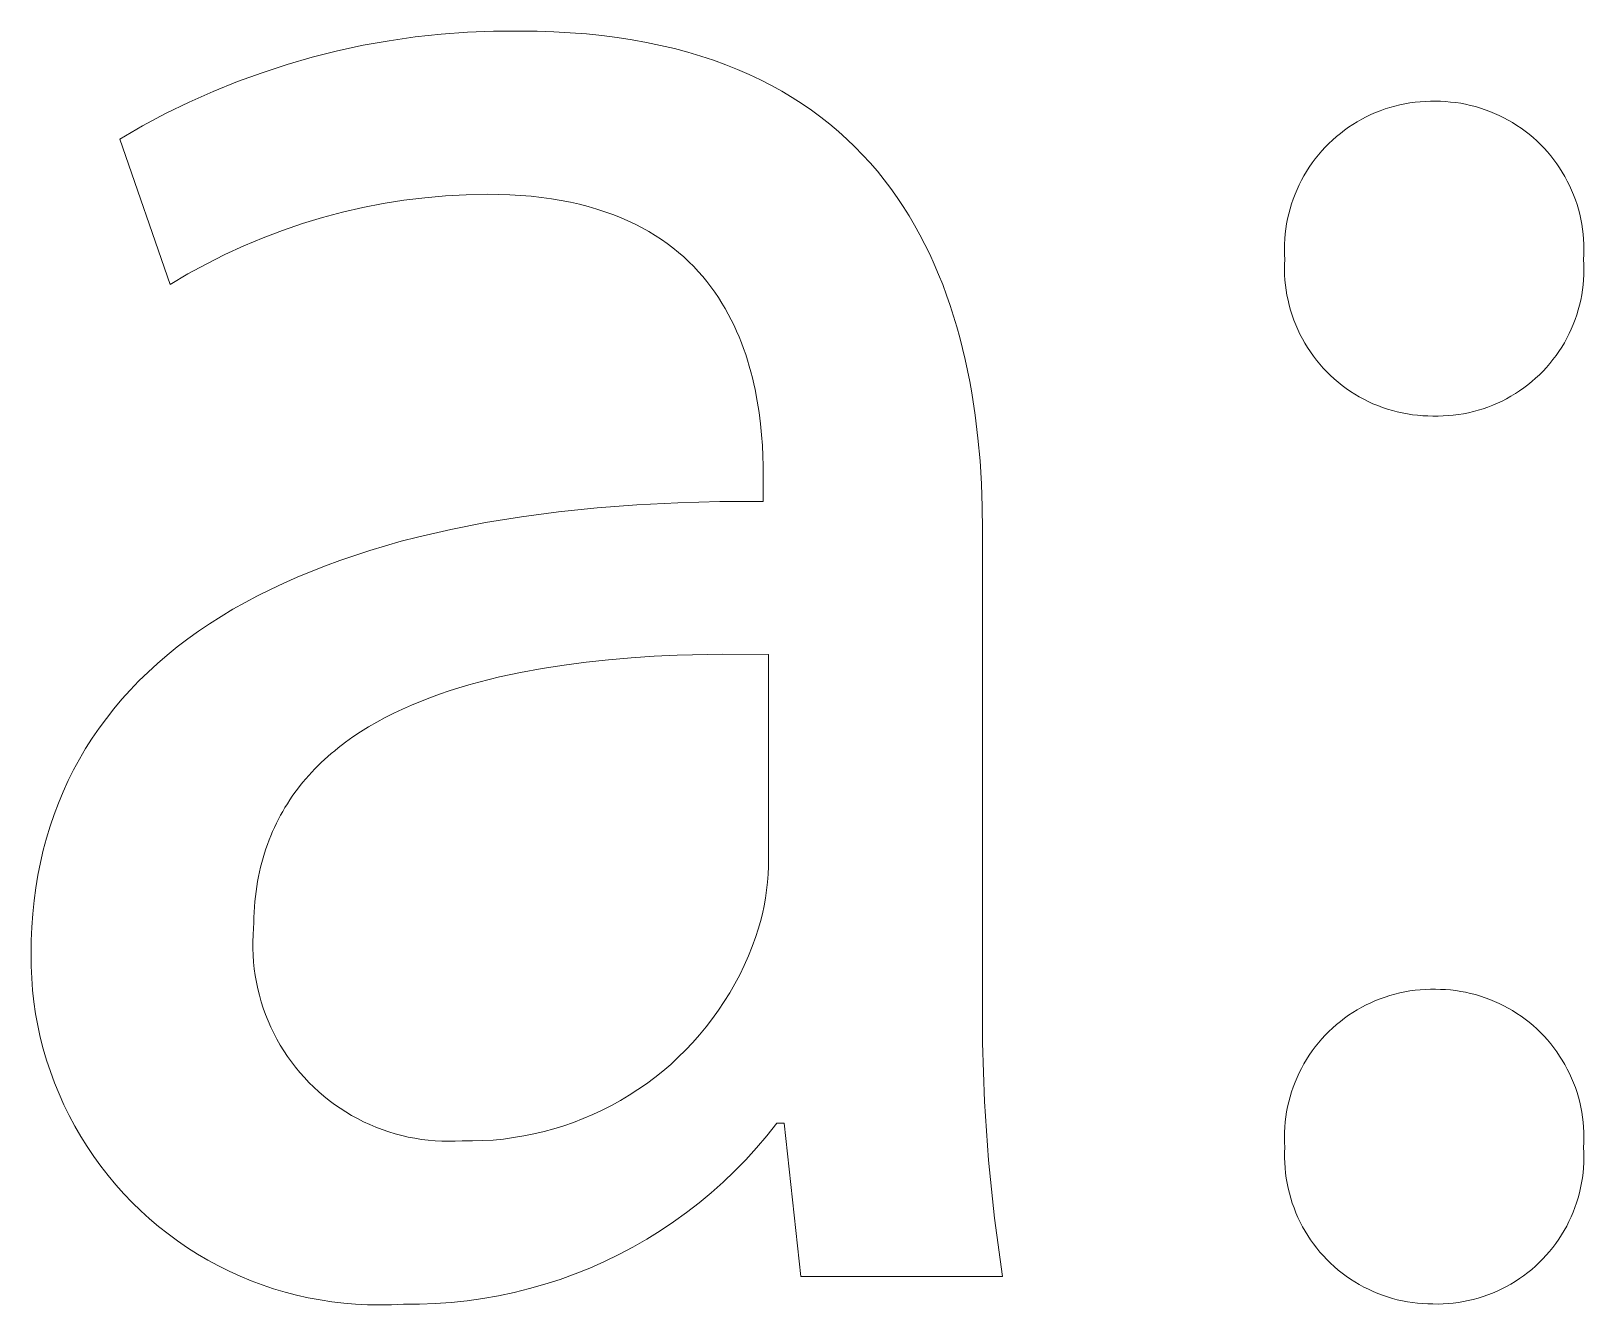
# Model space of a CAD drawing. Header units: millimetres. Extents: x 1383 to 4664, y -160 to 2132.
# Drawn here: x 4456.31 to 4476.58, y 70.37 to 87 of the extents above; entities that cross this region are included whole.
import ezdxf

# ---------------------------------------------------------------- set-up
doc = ezdxf.new("R2010")
doc.units = ezdxf.units.MM
doc.header["$MEASUREMENT"] = 0
doc.layers.add('Domyślny', color=7, linetype='Continuous', true_color=0x000000)

msp = doc.modelspace()

# ---------------------------------------------------------------- linework, layer by layer
at = {"layer": 'Domyślny', "color": 18, "lineweight": 15, "true_color": 0x000000}
for p, q in [((4461.664, 86.959), (4462.005, 86.984)), ((4462.005, 86.984), (4462.347, 86.998)), ((4462.347, 86.998), (4462.69, 86.999)), ((4462.69, 86.999), (4462.915, 86.997)), ((4462.915, 86.997), (4463.135, 86.99)), ((4463.135, 86.99), (4463.349, 86.978)), ((4463.349, 86.978), (4463.559, 86.961)), ((4460.312, 86.741), (4460.647, 86.813)), ((4460.647, 86.813), (4460.984, 86.873)), ((4460.984, 86.873), (4461.323, 86.922)), ((4461.323, 86.922), (4461.664, 86.959)), ((4463.559, 86.961), (4463.763, 86.94)), ((4463.763, 86.94), (4463.962, 86.915)), ((4463.962, 86.915), (4464.156, 86.885)), ((4464.156, 86.885), (4464.345, 86.851)), ((4464.345, 86.851), (4464.529, 86.812)), ((4464.529, 86.812), (4464.709, 86.77)), ((4459.651, 86.563), (4459.98, 86.658)), ((4459.98, 86.658), (4460.312, 86.741)), ((4464.709, 86.77), (4464.883, 86.723)), ((4464.883, 86.723), (4465.053, 86.673)), ((4465.053, 86.673), (4465.218, 86.618)), ((4465.218, 86.618), (4465.378, 86.56)), ((4459.004, 86.339), (4459.326, 86.456)), ((4459.326, 86.456), (4459.651, 86.563)), ((4465.378, 86.56), (4465.534, 86.498)), ((4465.534, 86.498), (4465.685, 86.432)), ((4465.685, 86.432), (4465.832, 86.363)), ((4458.374, 86.071), (4458.687, 86.211)), ((4458.687, 86.211), (4459.004, 86.339)), ((4465.832, 86.363), (4465.974, 86.29)), ((4465.974, 86.29), (4466.112, 86.213)), ((4466.112, 86.213), (4466.245, 86.134)), ((4458.066, 85.921), (4458.374, 86.071)), ((4466.245, 86.134), (4466.375, 86.051)), ((4466.375, 86.051), (4466.5, 85.965)), ((4466.5, 85.965), (4466.621, 85.875)), ((4473.925, 85.959), (4473.988, 85.982)), ((4473.988, 85.982), (4474.051, 86.002)), ((4474.051, 86.002), (4474.116, 86.02)), ((4474.116, 86.02), (4474.181, 86.036)), ((4474.181, 86.036), (4474.246, 86.049)), ((4474.246, 86.049), (4474.312, 86.061)), ((4474.312, 86.061), (4474.378, 86.07)), ((4474.378, 86.07), (4474.445, 86.076)), ((4474.445, 86.076), (4474.511, 86.081)), ((4474.511, 86.081), (4474.578, 86.083)), ((4474.578, 86.083), (4474.645, 86.083)), ((4474.645, 86.083), (4474.711, 86.082)), ((4474.711, 86.082), (4474.777, 86.079)), ((4474.777, 86.079), (4474.843, 86.073)), ((4474.843, 86.073), (4474.909, 86.065)), ((4474.909, 86.065), (4474.974, 86.056)), ((4474.974, 86.056), (4475.039, 86.043)), ((4475.039, 86.043), (4475.104, 86.029)), ((4475.104, 86.029), (4475.168, 86.013)), ((4475.168, 86.013), (4475.231, 85.994)), ((4475.231, 85.994), (4475.294, 85.973)), ((4475.294, 85.973), (4475.356, 85.95)), ((4457.764, 85.761), (4458.066, 85.921)), ((4466.621, 85.875), (4466.738, 85.783)), ((4466.738, 85.783), (4466.851, 85.688)), ((4473.511, 85.743), (4473.567, 85.78)), ((4473.567, 85.78), (4473.624, 85.815)), ((4473.624, 85.815), (4473.682, 85.848)), ((4473.682, 85.848), (4473.741, 85.879)), ((4473.741, 85.879), (4473.801, 85.908)), ((4473.801, 85.908), (4473.863, 85.934)), ((4473.863, 85.934), (4473.925, 85.959)), ((4475.356, 85.95), (4475.417, 85.925)), ((4475.417, 85.925), (4475.477, 85.897)), ((4475.477, 85.897), (4475.537, 85.868)), ((4475.537, 85.868), (4475.595, 85.837)), ((4475.595, 85.837), (4475.652, 85.804)), ((4475.652, 85.804), (4475.708, 85.768)), ((4475.708, 85.768), (4475.763, 85.731)), ((4457.467, 85.59), (4457.764, 85.761)), ((4458.123, 83.689), (4457.467, 85.59)), ((4466.851, 85.688), (4466.96, 85.589)), ((4466.96, 85.589), (4467.065, 85.488)), ((4473.253, 85.531), (4473.302, 85.577)), ((4473.302, 85.577), (4473.352, 85.621)), ((4473.352, 85.621), (4473.404, 85.664)), ((4473.404, 85.664), (4473.457, 85.704)), ((4473.457, 85.704), (4473.511, 85.743)), ((4475.763, 85.731), (4475.816, 85.692)), ((4475.816, 85.692), (4475.868, 85.652)), ((4475.868, 85.652), (4475.919, 85.609)), ((4475.919, 85.609), (4475.968, 85.565)), ((4475.968, 85.565), (4476.016, 85.519)), ((4467.065, 85.488), (4467.166, 85.385)), ((4467.166, 85.385), (4467.264, 85.278)), ((4473.076, 85.331), (4473.118, 85.384)), ((4473.118, 85.384), (4473.161, 85.434)), ((4473.161, 85.434), (4473.207, 85.483)), ((4473.207, 85.483), (4473.253, 85.531)), ((4476.016, 85.519), (4476.062, 85.471)), ((4476.062, 85.471), (4476.106, 85.422)), ((4476.106, 85.422), (4476.149, 85.372)), ((4476.149, 85.372), (4476.19, 85.32)), ((4467.264, 85.278), (4467.358, 85.169)), ((4467.358, 85.169), (4467.448, 85.058)), ((4472.928, 85.109), (4472.962, 85.167)), ((4472.962, 85.167), (4472.998, 85.223)), ((4472.998, 85.223), (4473.036, 85.278)), ((4473.036, 85.278), (4473.076, 85.331)), ((4476.19, 85.32), (4476.229, 85.267)), ((4476.229, 85.267), (4476.266, 85.212)), ((4476.266, 85.212), (4476.301, 85.156)), ((4476.301, 85.156), (4476.335, 85.099)), ((4467.448, 85.058), (4467.534, 84.944)), ((4472.838, 84.93), (4472.866, 84.991)), ((4472.866, 84.991), (4472.896, 85.051)), ((4472.896, 85.051), (4472.928, 85.109)), ((4476.335, 85.099), (4476.366, 85.041)), ((4476.366, 85.041), (4476.396, 84.982)), ((4476.396, 84.982), (4476.423, 84.921)), ((4460.908, 84.748), (4460.641, 84.696)), ((4461.177, 84.791), (4460.908, 84.748)), ((4461.448, 84.824), (4461.177, 84.791)), ((4461.719, 84.848), (4461.448, 84.824)), ((4461.991, 84.863), (4461.719, 84.848)), ((4462.264, 84.869), (4461.991, 84.863)), ((4462.414, 84.867), (4462.264, 84.869)), ((4462.559, 84.862), (4462.414, 84.867)), ((4462.701, 84.853), (4462.559, 84.862)), ((4462.839, 84.842), (4462.701, 84.853)), ((4462.973, 84.827), (4462.839, 84.842)), ((4463.102, 84.809), (4462.973, 84.827)), ((4463.228, 84.788), (4463.102, 84.809)), ((4463.35, 84.764), (4463.228, 84.788)), ((4463.468, 84.738), (4463.35, 84.764)), ((4467.534, 84.944), (4467.617, 84.828)), ((4467.617, 84.828), (4467.696, 84.709)), ((4472.766, 84.743), (4472.788, 84.806)), ((4472.788, 84.806), (4472.812, 84.869)), ((4472.812, 84.869), (4472.838, 84.93)), ((4476.423, 84.921), (4476.449, 84.86)), ((4476.449, 84.86), (4476.472, 84.798)), ((4476.472, 84.798), (4476.493, 84.736)), ((4460.112, 84.565), (4459.851, 84.485)), ((4460.375, 84.635), (4460.112, 84.565)), ((4460.641, 84.696), (4460.375, 84.635)), ((4463.583, 84.708), (4463.468, 84.738)), ((4463.694, 84.676), (4463.583, 84.708)), ((4463.801, 84.641), (4463.694, 84.676)), ((4463.905, 84.604), (4463.801, 84.641)), ((4464.005, 84.564), (4463.905, 84.604)), ((4464.102, 84.522), (4464.005, 84.564)), ((4467.696, 84.709), (4467.772, 84.588)), ((4467.772, 84.588), (4467.845, 84.465)), ((4472.702, 84.484), (4472.715, 84.549)), ((4472.715, 84.549), (4472.73, 84.614)), ((4472.73, 84.614), (4472.747, 84.679)), ((4472.747, 84.679), (4472.766, 84.743)), ((4476.493, 84.736), (4476.512, 84.672)), ((4476.512, 84.672), (4476.529, 84.608)), ((4476.529, 84.608), (4476.543, 84.544)), ((4459.593, 84.397), (4459.338, 84.301)), ((4459.851, 84.485), (4459.593, 84.397)), ((4464.196, 84.478), (4464.102, 84.522)), ((4464.286, 84.431), (4464.196, 84.478)), ((4464.373, 84.383), (4464.286, 84.431)), ((4464.457, 84.332), (4464.373, 84.383)), ((4467.845, 84.465), (4467.914, 84.341)), ((4472.678, 84.285), (4472.684, 84.351)), ((4472.684, 84.351), (4472.692, 84.418)), ((4472.692, 84.418), (4472.702, 84.484)), ((4476.543, 84.544), (4476.555, 84.479)), ((4476.555, 84.479), (4476.566, 84.413)), ((4476.566, 84.413), (4476.573, 84.348)), ((4476.573, 84.348), (4476.579, 84.282)), ((4459.087, 84.195), (4458.84, 84.081)), ((4459.338, 84.301), (4459.087, 84.195)), ((4464.538, 84.279), (4464.457, 84.332)), ((4464.615, 84.224), (4464.538, 84.279)), ((4464.69, 84.168), (4464.615, 84.224)), ((4464.762, 84.11), (4464.69, 84.168)), ((4467.914, 84.341), (4467.98, 84.214)), ((4467.98, 84.214), (4468.042, 84.085)), ((4472.674, 84.151), (4472.675, 84.218)), ((4472.675, 84.084), (4472.674, 84.151)), ((4472.675, 84.218), (4472.678, 84.285)), ((4476.579, 84.282), (4476.582, 84.216)), ((4476.582, 84.216), (4476.583, 84.15)), ((4476.583, 84.15), (4476.582, 84.084)), ((4458.596, 83.958), (4458.357, 83.828)), ((4458.84, 84.081), (4458.596, 83.958)), ((4464.83, 84.05), (4464.762, 84.11)), ((4464.896, 83.988), (4464.83, 84.05)), ((4464.96, 83.926), (4464.896, 83.988)), ((4468.042, 84.085), (4468.102, 83.955)), ((4468.102, 83.955), (4468.158, 83.822)), ((4472.678, 84.018), (4472.675, 84.084)), ((4472.675, 83.95), (4472.678, 84.018)), ((4472.675, 83.883), (4472.675, 83.95)), ((4476.582, 84.084), (4476.579, 84.018)), ((4476.579, 84.018), (4476.582, 83.951)), ((4476.582, 83.951), (4476.583, 83.885)), ((4458.357, 83.828), (4458.123, 83.689)), ((4465.02, 83.861), (4464.96, 83.926)), ((4465.078, 83.795), (4465.02, 83.861)), ((4465.133, 83.728), (4465.078, 83.795)), ((4468.158, 83.822), (4468.212, 83.689)), ((4472.676, 83.816), (4472.675, 83.883)), ((4472.68, 83.749), (4472.676, 83.816)), ((4472.687, 83.682), (4472.68, 83.749)), ((4476.578, 83.752), (4476.573, 83.685)), ((4476.582, 83.818), (4476.578, 83.752)), ((4476.583, 83.885), (4476.582, 83.818)), ((4465.185, 83.66), (4465.133, 83.728)), ((4465.236, 83.591), (4465.185, 83.66)), ((4465.283, 83.521), (4465.236, 83.591)), ((4468.212, 83.689), (4468.262, 83.553)), ((4468.262, 83.553), (4468.31, 83.416)), ((4472.695, 83.616), (4472.687, 83.682)), ((4472.706, 83.55), (4472.695, 83.616)), ((4472.72, 83.484), (4472.706, 83.55)), ((4476.554, 83.554), (4476.541, 83.488)), ((4476.564, 83.619), (4476.554, 83.554)), ((4476.573, 83.685), (4476.564, 83.619)), ((4465.329, 83.449), (4465.283, 83.521)), ((4465.372, 83.377), (4465.329, 83.449)), ((4465.412, 83.304), (4465.372, 83.377)), ((4468.31, 83.416), (4468.354, 83.278)), ((4472.735, 83.419), (4472.72, 83.484)), ((4472.753, 83.354), (4472.735, 83.419)), ((4472.773, 83.29), (4472.753, 83.354)), ((4476.509, 83.359), (4476.49, 83.295)), ((4476.526, 83.423), (4476.509, 83.359)), ((4476.541, 83.488), (4476.526, 83.423)), ((4465.451, 83.231), (4465.412, 83.304)), ((4465.487, 83.156), (4465.451, 83.231)), ((4465.521, 83.082), (4465.487, 83.156)), ((4468.354, 83.278), (4468.396, 83.138)), ((4468.396, 83.138), (4468.435, 82.997)), ((4472.796, 83.227), (4472.773, 83.29)), ((4472.82, 83.164), (4472.796, 83.227)), ((4472.847, 83.103), (4472.82, 83.164)), ((4476.444, 83.17), (4476.418, 83.109)), ((4476.468, 83.233), (4476.444, 83.17)), ((4476.49, 83.295), (4476.468, 83.233)), ((4465.554, 83.006), (4465.521, 83.082)), ((4465.584, 82.93), (4465.554, 83.006)), ((4465.612, 82.854), (4465.584, 82.93)), ((4468.435, 82.997), (4468.471, 82.855)), ((4472.876, 83.042), (4472.847, 83.103)), ((4472.907, 82.982), (4472.876, 83.042)), ((4472.94, 82.924), (4472.907, 82.982)), ((4472.975, 82.867), (4472.94, 82.924)), ((4476.328, 82.931), (4476.293, 82.874)), ((4476.36, 82.99), (4476.328, 82.931)), ((4476.39, 83.049), (4476.36, 82.99)), ((4476.418, 83.109), (4476.39, 83.049)), ((4465.639, 82.778), (4465.612, 82.854)), ((4465.664, 82.702), (4465.639, 82.778)), ((4468.471, 82.855), (4468.505, 82.712)), ((4473.012, 82.811), (4472.975, 82.867)), ((4473.051, 82.756), (4473.012, 82.811)), ((4473.091, 82.703), (4473.051, 82.756)), ((4476.219, 82.764), (4476.179, 82.711)), ((4476.257, 82.818), (4476.219, 82.764)), ((4476.293, 82.874), (4476.257, 82.818)), ((4465.686, 82.625), (4465.664, 82.702)), ((4465.708, 82.549), (4465.686, 82.625)), ((4465.727, 82.472), (4465.708, 82.549)), ((4468.505, 82.712), (4468.536, 82.568)), ((4468.536, 82.568), (4468.565, 82.423)), ((4473.134, 82.651), (4473.091, 82.703)), ((4473.178, 82.6), (4473.134, 82.651)), ((4473.225, 82.552), (4473.178, 82.6)), ((4473.272, 82.505), (4473.225, 82.552)), ((4476.049, 82.56), (4476.002, 82.513)), ((4476.094, 82.609), (4476.049, 82.56)), ((4476.137, 82.659), (4476.094, 82.609)), ((4476.179, 82.711), (4476.137, 82.659)), ((4465.746, 82.396), (4465.727, 82.472)), ((4465.762, 82.32), (4465.746, 82.396)), ((4465.791, 82.168), (4465.762, 82.32)), ((4468.565, 82.423), (4468.591, 82.277)), ((4473.322, 82.459), (4473.272, 82.505)), ((4473.373, 82.416), (4473.322, 82.459)), ((4473.425, 82.374), (4473.373, 82.416)), ((4473.479, 82.334), (4473.425, 82.374)), ((4473.534, 82.296), (4473.479, 82.334)), ((4475.798, 82.341), (4475.744, 82.303)), ((4475.851, 82.382), (4475.798, 82.341)), ((4475.903, 82.424), (4475.851, 82.382)), ((4475.953, 82.467), (4475.903, 82.424)), ((4476.002, 82.513), (4475.953, 82.467)), ((4465.814, 82.019), (4465.791, 82.168)), ((4468.591, 82.277), (4468.636, 81.983)), ((4473.591, 82.259), (4473.534, 82.296)), ((4473.649, 82.225), (4473.591, 82.259)), ((4473.708, 82.193), (4473.649, 82.225)), ((4473.768, 82.163), (4473.708, 82.193)), ((4473.829, 82.135), (4473.768, 82.163)), ((4473.891, 82.109), (4473.829, 82.135)), ((4475.392, 82.115), (4475.33, 82.091)), ((4475.453, 82.141), (4475.392, 82.115)), ((4475.514, 82.169), (4475.453, 82.141)), ((4475.573, 82.2), (4475.514, 82.169)), ((4475.631, 82.232), (4475.573, 82.2)), ((4475.688, 82.267), (4475.631, 82.232)), ((4475.744, 82.303), (4475.688, 82.267)), ((4465.833, 81.872), (4465.814, 82.019)), ((4468.636, 81.983), (4468.672, 81.686)), ((4473.954, 82.086), (4473.891, 82.109)), ((4474.017, 82.064), (4473.954, 82.086)), ((4474.082, 82.045), (4474.017, 82.064)), ((4474.147, 82.028), (4474.082, 82.045)), ((4474.212, 82.014), (4474.147, 82.028)), ((4474.278, 82.001), (4474.212, 82.014)), ((4474.344, 81.991), (4474.278, 82.001)), ((4474.411, 81.984), (4474.344, 81.991)), ((4474.478, 81.978), (4474.411, 81.984)), ((4474.545, 81.975), (4474.478, 81.978)), ((4474.612, 81.974), (4474.545, 81.975)), ((4474.679, 81.974), (4474.612, 81.974)), ((4474.745, 81.975), (4474.679, 81.974)), ((4474.812, 81.979), (4474.745, 81.975)), ((4474.878, 81.985), (4474.812, 81.979)), ((4474.944, 81.993), (4474.878, 81.985)), ((4475.01, 82.004), (4474.944, 81.993)), ((4475.075, 82.017), (4475.01, 82.004)), ((4475.14, 82.032), (4475.075, 82.017)), ((4475.204, 82.049), (4475.14, 82.032)), ((4475.267, 82.069), (4475.204, 82.049)), ((4475.33, 82.091), (4475.267, 82.069)), ((4465.847, 81.729), (4465.833, 81.872)), ((4465.858, 81.589), (4465.847, 81.729)), ((4465.864, 81.453), (4465.858, 81.589)), ((4468.672, 81.686), (4468.699, 81.388)), ((4465.868, 81.322), (4465.864, 81.453)), ((4465.869, 81.198), (4465.868, 81.322)), ((4468.699, 81.388), (4468.717, 81.088)), ((4465.869, 80.859), (4465.869, 81.198)), ((4468.717, 81.088), (4468.728, 80.788)), ((4462.711, 80.658), (4463.196, 80.723)), ((4463.196, 80.723), (4463.699, 80.775)), ((4463.699, 80.775), (4464.217, 80.814)), ((4464.217, 80.814), (4464.752, 80.842)), ((4464.752, 80.842), (4465.302, 80.857)), ((4465.302, 80.857), (4465.869, 80.859)), ((4468.728, 80.788), (4468.732, 80.487)), ((4461.354, 80.392), (4461.789, 80.493)), ((4461.789, 80.493), (4462.242, 80.582)), ((4462.242, 80.582), (4462.711, 80.658)), ((4460.936, 80.28), (4461.143, 80.338)), ((4461.143, 80.338), (4461.354, 80.392)), ((4468.732, 80.487), (4468.732, 74.555)), ((4460.151, 80.019), (4460.34, 80.089)), ((4460.34, 80.089), (4460.535, 80.155)), ((4460.535, 80.155), (4460.733, 80.219)), ((4460.733, 80.219), (4460.936, 80.28)), ((4459.784, 79.871), (4459.965, 79.946)), ((4459.965, 79.946), (4460.151, 80.019)), ((4459.267, 79.627), (4459.435, 79.711)), ((4459.435, 79.711), (4459.607, 79.793)), ((4459.607, 79.793), (4459.784, 79.871)), ((4458.945, 79.451), (4459.104, 79.54)), ((4459.104, 79.54), (4459.267, 79.627)), ((4458.64, 79.262), (4458.79, 79.358)), ((4458.79, 79.358), (4458.945, 79.451)), ((4458.354, 79.063), (4458.495, 79.164)), ((4458.495, 79.164), (4458.64, 79.262)), ((4458.086, 78.852), (4458.218, 78.959)), ((4458.218, 78.959), (4458.354, 79.063)), ((4457.836, 78.63), (4457.958, 78.742)), ((4457.958, 78.742), (4458.086, 78.852)), ((4462.982, 78.678), (4462.701, 78.626)), ((4463.268, 78.723), (4462.982, 78.678)), ((4463.557, 78.761), (4463.268, 78.723)), ((4463.85, 78.792), (4463.557, 78.761)), ((4464.146, 78.817), (4463.85, 78.792)), ((4464.444, 78.837), (4464.146, 78.817)), ((4464.743, 78.851), (4464.444, 78.837)), ((4465.341, 78.864), (4464.743, 78.851)), ((4465.935, 78.859), (4465.341, 78.864)), ((4465.935, 76.095), (4465.935, 78.859)), ((4457.604, 78.397), (4457.718, 78.515)), ((4457.718, 78.515), (4457.836, 78.63)), ((4462.025, 78.464), (4461.895, 78.425)), ((4462.157, 78.5), (4462.025, 78.464)), ((4462.426, 78.567), (4462.157, 78.5)), ((4462.701, 78.626), (4462.426, 78.567)), ((4457.391, 78.153), (4457.495, 78.276)), ((4457.495, 78.276), (4457.604, 78.397)), ((4461.517, 78.296), (4461.395, 78.249)), ((4461.641, 78.341), (4461.517, 78.296)), ((4461.767, 78.384), (4461.641, 78.341)), ((4461.895, 78.425), (4461.767, 78.384)), ((4457.292, 78.027), (4457.391, 78.153)), ((4461.044, 78.093), (4460.932, 78.036)), ((4461.158, 78.147), (4461.044, 78.093)), ((4461.276, 78.199), (4461.158, 78.147)), ((4461.395, 78.249), (4461.276, 78.199)), ((4457.107, 77.767), (4457.197, 77.898)), ((4457.197, 77.898), (4457.292, 78.027)), ((4460.716, 77.915), (4460.612, 77.851)), ((4460.823, 77.977), (4460.716, 77.915)), ((4460.932, 78.036), (4460.823, 77.977)), ((4457.021, 77.632), (4457.107, 77.767)), ((4460.414, 77.714), (4460.319, 77.642)), ((4460.512, 77.784), (4460.414, 77.714)), ((4460.612, 77.851), (4460.512, 77.784)), ((4456.865, 77.356), (4456.941, 77.496)), ((4456.941, 77.496), (4457.021, 77.632)), ((4460.097, 77.449), (4460.055, 77.408)), ((4460.14, 77.489), (4460.097, 77.449)), ((4460.184, 77.528), (4460.14, 77.489)), ((4460.228, 77.567), (4460.184, 77.528)), ((4460.273, 77.605), (4460.228, 77.567)), ((4460.319, 77.642), (4460.273, 77.605)), ((4456.794, 77.214), (4456.865, 77.356)), ((4459.935, 77.282), (4459.897, 77.239)), ((4459.974, 77.325), (4459.935, 77.282)), ((4460.014, 77.367), (4459.974, 77.325)), ((4460.055, 77.408), (4460.014, 77.367)), ((4456.666, 76.921), (4456.727, 77.069)), ((4456.727, 77.069), (4456.794, 77.214)), ((4459.753, 77.057), (4459.719, 77.01)), ((4459.787, 77.104), (4459.753, 77.057)), ((4459.823, 77.149), (4459.787, 77.104)), ((4459.859, 77.194), (4459.823, 77.149)), ((4459.897, 77.239), (4459.859, 77.194)), ((4456.609, 76.771), (4456.666, 76.921)), ((4459.624, 76.863), (4459.594, 76.813)), ((4459.655, 76.913), (4459.624, 76.863)), ((4459.686, 76.962), (4459.655, 76.913)), ((4459.719, 77.01), (4459.686, 76.962)), ((4456.557, 76.618), (4456.609, 76.771)), ((4459.512, 76.657), (4459.486, 76.604)), ((4459.538, 76.71), (4459.512, 76.657)), ((4459.566, 76.762), (4459.538, 76.71)), ((4459.594, 76.813), (4459.566, 76.762)), ((4456.468, 76.305), (4456.51, 76.463)), ((4456.51, 76.463), (4456.557, 76.618)), ((4459.416, 76.439), (4459.395, 76.382)), ((4459.438, 76.495), (4459.416, 76.439)), ((4459.462, 76.55), (4459.438, 76.495)), ((4459.486, 76.604), (4459.462, 76.55)), ((4456.431, 76.144), (4456.468, 76.305)), ((4459.356, 76.266), (4459.338, 76.207)), ((4459.375, 76.324), (4459.356, 76.266)), ((4459.395, 76.382), (4459.375, 76.324)), ((4456.399, 75.981), (4456.431, 76.144)), ((4459.306, 76.086), (4459.292, 76.024)), ((4459.322, 76.147), (4459.306, 76.086)), ((4459.338, 76.207), (4459.322, 76.147)), ((4465.931, 75.991), (4465.935, 76.095)), ((4456.371, 75.815), (4456.399, 75.981)), ((4459.256, 75.833), (4459.247, 75.768)), ((4459.267, 75.898), (4459.256, 75.833)), ((4459.279, 75.961), (4459.267, 75.898)), ((4459.292, 76.024), (4459.279, 75.961)), ((4465.912, 75.784), (4465.923, 75.887)), ((4465.923, 75.887), (4465.931, 75.991)), ((4456.331, 75.476), (4456.349, 75.647)), ((4456.349, 75.647), (4456.371, 75.815)), ((4459.231, 75.635), (4459.226, 75.567)), ((4459.238, 75.702), (4459.231, 75.635)), ((4459.247, 75.768), (4459.238, 75.702)), ((4465.879, 75.579), (4465.897, 75.681)), ((4465.897, 75.681), (4465.912, 75.784)), ((4456.319, 75.302), (4456.331, 75.476)), ((4459.218, 75.429), (4459.216, 75.358)), ((4459.221, 75.498), (4459.218, 75.429)), ((4459.226, 75.567), (4459.221, 75.498)), ((4465.832, 75.376), (4465.857, 75.477)), ((4465.857, 75.477), (4465.879, 75.579)), ((4456.311, 75.126), (4456.319, 75.302)), ((4459.215, 75.287), (4459.209, 75.199)), ((4459.216, 75.358), (4459.215, 75.287)), ((4465.771, 75.177), (4465.803, 75.276)), ((4465.803, 75.276), (4465.832, 75.376)), ((4456.309, 74.948), (4456.311, 75.126)), ((4459.209, 75.199), (4459.206, 75.11)), ((4459.206, 75.11), (4459.206, 75.022)), ((4459.206, 75.022), (4459.209, 74.934)), ((4465.674, 74.925), (4465.725, 75.05)), ((4465.725, 75.05), (4465.771, 75.177)), ((4456.31, 74.792), (4456.309, 74.948)), ((4459.209, 74.934), (4459.215, 74.846)), ((4459.215, 74.846), (4459.224, 74.758)), ((4465.62, 74.802), (4465.674, 74.925)), ((4456.317, 74.636), (4456.31, 74.792)), ((4456.329, 74.48), (4456.317, 74.636)), ((4459.224, 74.758), (4459.236, 74.671)), ((4459.236, 74.671), (4459.251, 74.584)), ((4465.498, 74.561), (4465.561, 74.68)), ((4465.561, 74.68), (4465.62, 74.802)), ((4456.346, 74.325), (4456.329, 74.48)), ((4459.251, 74.584), (4459.269, 74.497)), ((4459.269, 74.497), (4459.29, 74.412)), ((4459.29, 74.412), (4459.314, 74.327)), ((4465.36, 74.329), (4465.431, 74.444)), ((4465.431, 74.444), (4465.498, 74.561)), ((4468.732, 74.555), (4468.732, 73.789)), ((4473.988, 74.389), (4474.051, 74.409)), ((4474.051, 74.409), (4474.116, 74.427)), ((4474.116, 74.427), (4474.181, 74.443)), ((4474.181, 74.443), (4474.246, 74.457)), ((4474.246, 74.457), (4474.312, 74.468)), ((4474.312, 74.468), (4474.378, 74.477)), ((4474.378, 74.477), (4474.445, 74.484)), ((4474.445, 74.484), (4474.511, 74.488)), ((4474.511, 74.488), (4474.578, 74.49)), ((4474.578, 74.49), (4474.645, 74.49)), ((4474.645, 74.49), (4474.711, 74.489)), ((4474.711, 74.489), (4474.777, 74.486)), ((4474.777, 74.486), (4474.843, 74.481)), ((4474.843, 74.481), (4474.909, 74.473)), ((4474.909, 74.473), (4474.974, 74.463)), ((4474.974, 74.463), (4475.039, 74.451)), ((4475.039, 74.451), (4475.104, 74.437)), ((4475.104, 74.437), (4475.168, 74.42)), ((4475.168, 74.42), (4475.231, 74.401)), ((4456.369, 74.171), (4456.346, 74.325)), ((4459.314, 74.327), (4459.341, 74.243)), ((4459.341, 74.243), (4459.371, 74.16)), ((4465.206, 74.107), (4465.285, 74.216)), ((4465.285, 74.216), (4465.36, 74.329)), ((4473.567, 74.188), (4473.624, 74.222)), ((4473.624, 74.222), (4473.682, 74.255)), ((4473.682, 74.255), (4473.741, 74.286)), ((4473.741, 74.286), (4473.801, 74.315)), ((4473.801, 74.315), (4473.863, 74.342)), ((4473.863, 74.342), (4473.925, 74.367)), ((4473.925, 74.367), (4473.988, 74.389)), ((4475.231, 74.401), (4475.294, 74.38)), ((4475.294, 74.38), (4475.356, 74.357)), ((4475.356, 74.357), (4475.417, 74.332)), ((4475.417, 74.332), (4475.477, 74.305)), ((4475.477, 74.305), (4475.537, 74.276)), ((4475.537, 74.276), (4475.595, 74.244)), ((4475.595, 74.244), (4475.652, 74.211)), ((4475.652, 74.211), (4475.708, 74.176)), ((4456.397, 74.017), (4456.369, 74.171)), ((4456.43, 73.864), (4456.397, 74.017)), ((4459.371, 74.16), (4459.404, 74.078)), ((4459.404, 74.078), (4459.439, 73.997)), ((4465.124, 74), (4465.206, 74.107)), ((4473.302, 73.984), (4473.352, 74.029)), ((4473.352, 74.029), (4473.404, 74.071)), ((4473.404, 74.071), (4473.457, 74.112)), ((4473.457, 74.112), (4473.511, 74.151)), ((4473.511, 74.151), (4473.567, 74.188)), ((4475.708, 74.176), (4475.763, 74.139)), ((4475.763, 74.139), (4475.816, 74.1)), ((4475.816, 74.1), (4475.868, 74.059)), ((4475.868, 74.059), (4475.919, 74.017)), ((4475.919, 74.017), (4475.968, 73.972)), ((4456.469, 73.713), (4456.43, 73.864)), ((4459.439, 73.997), (4459.477, 73.917)), ((4459.477, 73.917), (4459.518, 73.839)), ((4459.518, 73.839), (4459.562, 73.762)), ((4464.948, 73.794), (4465.038, 73.896)), ((4465.038, 73.896), (4465.124, 74)), ((4473.118, 73.791), (4473.161, 73.842)), ((4473.161, 73.842), (4473.207, 73.891)), ((4473.207, 73.891), (4473.253, 73.939)), ((4473.253, 73.939), (4473.302, 73.984)), ((4475.968, 73.972), (4476.016, 73.926)), ((4476.016, 73.926), (4476.062, 73.879)), ((4476.062, 73.879), (4476.106, 73.83)), ((4476.106, 73.83), (4476.149, 73.779)), ((4456.512, 73.563), (4456.469, 73.713)), ((4459.562, 73.762), (4459.608, 73.687)), ((4459.608, 73.687), (4459.657, 73.613)), ((4459.657, 73.613), (4459.708, 73.542)), ((4464.66, 73.51), (4464.759, 73.602)), ((4464.759, 73.602), (4464.855, 73.696)), ((4464.855, 73.696), (4464.948, 73.794)), ((4468.732, 73.789), (4468.758, 73.024)), ((4472.962, 73.574), (4472.998, 73.63)), ((4472.998, 73.63), (4473.036, 73.685)), ((4473.036, 73.685), (4473.076, 73.739)), ((4473.076, 73.739), (4473.118, 73.791)), ((4476.149, 73.779), (4476.19, 73.727)), ((4476.19, 73.727), (4476.229, 73.674)), ((4476.229, 73.674), (4476.266, 73.619)), ((4476.266, 73.619), (4476.301, 73.564)), ((4456.561, 73.415), (4456.512, 73.563)), ((4456.615, 73.268), (4456.561, 73.415)), ((4459.708, 73.542), (4459.762, 73.472)), ((4459.762, 73.472), (4459.818, 73.404)), ((4459.818, 73.404), (4459.877, 73.337)), ((4464.452, 73.338), (4464.557, 73.422)), ((4464.557, 73.422), (4464.66, 73.51)), ((4472.838, 73.338), (4472.866, 73.398)), ((4472.866, 73.398), (4472.896, 73.458)), ((4472.896, 73.458), (4472.928, 73.517)), ((4472.928, 73.517), (4472.962, 73.574)), ((4476.301, 73.564), (4476.335, 73.507)), ((4476.335, 73.507), (4476.366, 73.448)), ((4476.366, 73.448), (4476.396, 73.389)), ((4456.674, 73.124), (4456.615, 73.268)), ((4459.877, 73.337), (4459.937, 73.273)), ((4459.937, 73.273), (4460, 73.211)), ((4460, 73.211), (4460.065, 73.152)), ((4464.233, 73.18), (4464.344, 73.257)), ((4464.344, 73.257), (4464.452, 73.338)), ((4472.766, 73.15), (4472.788, 73.214)), ((4472.788, 73.214), (4472.812, 73.276)), ((4472.812, 73.276), (4472.838, 73.338)), ((4476.396, 73.389), (4476.423, 73.329)), ((4476.423, 73.329), (4476.449, 73.268)), ((4476.449, 73.268), (4476.472, 73.206)), ((4476.472, 73.206), (4476.493, 73.143)), ((4456.737, 72.981), (4456.674, 73.124)), ((4460.065, 73.152), (4460.132, 73.094)), ((4460.132, 73.094), (4460.201, 73.039)), ((4460.201, 73.039), (4460.272, 72.986)), ((4463.886, 72.972), (4464.004, 73.037)), ((4464.004, 73.037), (4464.12, 73.107)), ((4464.12, 73.107), (4464.233, 73.18)), ((4468.758, 73.024), (4468.811, 72.261)), ((4472.715, 72.957), (4472.73, 73.022)), ((4472.73, 73.022), (4472.747, 73.086)), ((4472.747, 73.086), (4472.766, 73.15)), ((4476.493, 73.143), (4476.512, 73.08)), ((4476.512, 73.08), (4476.529, 73.016)), ((4476.529, 73.016), (4476.543, 72.951)), ((4456.806, 72.841), (4456.737, 72.981)), ((4456.88, 72.703), (4456.806, 72.841)), ((4460.272, 72.986), (4460.344, 72.936)), ((4460.344, 72.936), (4460.419, 72.888)), ((4460.419, 72.888), (4460.494, 72.843)), ((4460.494, 72.843), (4460.572, 72.801)), ((4460.572, 72.801), (4460.651, 72.761)), ((4463.393, 72.752), (4463.519, 72.801)), ((4463.519, 72.801), (4463.643, 72.854)), ((4463.643, 72.854), (4463.765, 72.911)), ((4463.765, 72.911), (4463.886, 72.972)), ((4472.684, 72.759), (4472.692, 72.825)), ((4472.692, 72.825), (4472.702, 72.891)), ((4472.702, 72.891), (4472.715, 72.957)), ((4476.543, 72.951), (4476.555, 72.886)), ((4476.555, 72.886), (4476.566, 72.821)), ((4476.566, 72.821), (4476.573, 72.755)), ((4456.958, 72.568), (4456.88, 72.703)), ((4460.651, 72.761), (4460.731, 72.724)), ((4460.731, 72.724), (4460.812, 72.69)), ((4460.812, 72.69), (4460.894, 72.658)), ((4460.894, 72.658), (4460.978, 72.63)), ((4460.978, 72.63), (4461.062, 72.604)), ((4461.062, 72.604), (4461.148, 72.581)), ((4462.742, 72.575), (4462.874, 72.601)), ((4462.874, 72.601), (4463.006, 72.632)), ((4463.006, 72.632), (4463.136, 72.668)), ((4463.136, 72.668), (4463.265, 72.708)), ((4463.265, 72.708), (4463.393, 72.752)), ((4466.044, 72.741), (4465.915, 72.578)), ((4466.142, 72.741), (4466.044, 72.741)), ((4466.361, 70.741), (4466.142, 72.741)), ((4472.674, 72.559), (4472.675, 72.625)), ((4472.675, 72.625), (4472.678, 72.692)), ((4472.678, 72.692), (4472.684, 72.759)), ((4476.573, 72.755), (4476.579, 72.689)), ((4476.579, 72.689), (4476.582, 72.623)), ((4476.582, 72.623), (4476.583, 72.557)), ((4457.04, 72.436), (4456.958, 72.568)), ((4457.128, 72.306), (4457.04, 72.436)), ((4461.148, 72.581), (4461.234, 72.561)), ((4461.234, 72.561), (4461.32, 72.545)), ((4461.32, 72.545), (4461.408, 72.531)), ((4461.408, 72.531), (4461.495, 72.52)), ((4461.495, 72.52), (4461.583, 72.512)), ((4461.583, 72.512), (4461.671, 72.507)), ((4461.671, 72.507), (4461.759, 72.506)), ((4461.759, 72.506), (4461.848, 72.507)), ((4461.848, 72.507), (4461.936, 72.511)), ((4461.936, 72.511), (4462.071, 72.51)), ((4462.071, 72.51), (4462.206, 72.514)), ((4462.206, 72.514), (4462.341, 72.522)), ((4462.341, 72.522), (4462.475, 72.535)), ((4462.475, 72.535), (4462.609, 72.553)), ((4462.609, 72.553), (4462.742, 72.575)), ((4465.78, 72.419), (4465.64, 72.265)), ((4465.915, 72.578), (4465.78, 72.419)), ((4472.675, 72.492), (4472.674, 72.559)), ((4472.678, 72.425), (4472.675, 72.492)), ((4472.675, 72.358), (4472.678, 72.425)), ((4476.582, 72.491), (4476.579, 72.425)), ((4476.579, 72.425), (4476.582, 72.359)), ((4476.583, 72.557), (4476.582, 72.491)), ((4457.219, 72.18), (4457.128, 72.306)), ((4457.315, 72.057), (4457.219, 72.18)), ((4465.64, 72.265), (4465.495, 72.116)), ((4468.811, 72.261), (4468.889, 71.5)), ((4472.675, 72.291), (4472.675, 72.358)), ((4472.677, 72.224), (4472.675, 72.291)), ((4472.681, 72.157), (4472.677, 72.224)), ((4476.581, 72.226), (4476.578, 72.159)), ((4476.583, 72.292), (4476.581, 72.226)), ((4476.582, 72.359), (4476.583, 72.292)), ((4457.415, 71.937), (4457.315, 72.057)), ((4465.495, 72.116), (4465.345, 71.972)), ((4472.688, 72.09), (4472.681, 72.157)), ((4472.697, 72.024), (4472.688, 72.09)), ((4472.708, 71.958), (4472.697, 72.024)), ((4476.563, 72.027), (4476.553, 71.962)), ((4476.572, 72.093), (4476.563, 72.027)), ((4476.578, 72.159), (4476.572, 72.093)), ((4457.52, 71.821), (4457.415, 71.937)), ((4457.628, 71.708), (4457.52, 71.821)), ((4465.189, 71.834), (4465.03, 71.701)), ((4465.345, 71.972), (4465.189, 71.834)), ((4472.721, 71.892), (4472.708, 71.958)), ((4472.737, 71.827), (4472.721, 71.892)), ((4472.755, 71.762), (4472.737, 71.827)), ((4476.525, 71.832), (4476.507, 71.767)), ((4476.54, 71.896), (4476.525, 71.832)), ((4476.553, 71.962), (4476.54, 71.896)), ((4457.74, 71.599), (4457.628, 71.708)), ((4457.855, 71.495), (4457.74, 71.599)), ((4464.865, 71.574), (4464.696, 71.452)), ((4465.03, 71.701), (4464.865, 71.574)), ((4472.775, 71.698), (4472.755, 71.762)), ((4472.798, 71.635), (4472.775, 71.698)), ((4472.822, 71.573), (4472.798, 71.635)), ((4472.849, 71.511), (4472.822, 71.573)), ((4476.442, 71.579), (4476.416, 71.518)), ((4476.466, 71.641), (4476.442, 71.579)), ((4476.488, 71.704), (4476.466, 71.641)), ((4476.507, 71.767), (4476.488, 71.704)), ((4457.974, 71.394), (4457.855, 71.495)), ((4458.097, 71.297), (4457.974, 71.394)), ((4464.696, 71.452), (4464.523, 71.336)), ((4468.889, 71.5), (4468.994, 70.741)), ((4472.878, 71.451), (4472.849, 71.511)), ((4472.909, 71.391), (4472.878, 71.451)), ((4472.942, 71.333), (4472.909, 71.391)), ((4476.358, 71.398), (4476.326, 71.34)), ((4476.388, 71.458), (4476.358, 71.398)), ((4476.416, 71.518), (4476.388, 71.458)), ((4458.223, 71.205), (4458.097, 71.297)), ((4458.352, 71.116), (4458.223, 71.205)), ((4464.347, 71.227), (4464.166, 71.123)), ((4464.523, 71.336), (4464.347, 71.227)), ((4472.977, 71.276), (4472.942, 71.333)), ((4473.014, 71.22), (4472.977, 71.276)), ((4473.053, 71.165), (4473.014, 71.22)), ((4473.094, 71.112), (4473.053, 71.165)), ((4476.217, 71.173), (4476.177, 71.12)), ((4476.255, 71.228), (4476.217, 71.173)), ((4476.291, 71.283), (4476.255, 71.228)), ((4476.326, 71.34), (4476.291, 71.283)), ((4458.484, 71.033), (4458.352, 71.116)), ((4458.618, 70.954), (4458.484, 71.033)), ((4463.982, 71.026), (4463.795, 70.935)), ((4464.166, 71.123), (4463.982, 71.026)), ((4473.136, 71.06), (4473.094, 71.112)), ((4473.181, 71.01), (4473.136, 71.06)), ((4473.227, 70.961), (4473.181, 71.01)), ((4473.274, 70.914), (4473.227, 70.961)), ((4476.046, 70.969), (4476, 70.922)), ((4476.092, 71.018), (4476.046, 70.969)), ((4476.135, 71.068), (4476.092, 71.018)), ((4476.177, 71.12), (4476.135, 71.068)), ((4458.755, 70.88), (4458.618, 70.954)), ((4458.895, 70.81), (4458.755, 70.88)), ((4459.037, 70.745), (4458.895, 70.81)), ((4463.411, 70.774), (4463.216, 70.703)), ((4463.605, 70.851), (4463.411, 70.774)), ((4463.795, 70.935), (4463.605, 70.851)), ((4473.324, 70.869), (4473.274, 70.914)), ((4473.375, 70.825), (4473.324, 70.869)), ((4473.427, 70.783), (4473.375, 70.825)), ((4473.481, 70.743), (4473.427, 70.783)), ((4475.849, 70.791), (4475.796, 70.751)), ((4475.901, 70.833), (4475.849, 70.791)), ((4475.951, 70.877), (4475.901, 70.833)), ((4476, 70.922), (4475.951, 70.877)), ((4459.182, 70.686), (4459.037, 70.745)), ((4459.328, 70.631), (4459.182, 70.686)), ((4459.476, 70.581), (4459.328, 70.631)), ((4459.625, 70.537), (4459.476, 70.581)), ((4462.818, 70.582), (4462.616, 70.532)), ((4463.018, 70.639), (4462.818, 70.582)), ((4463.216, 70.703), (4463.018, 70.639)), ((4468.994, 70.741), (4466.361, 70.741)), ((4473.536, 70.705), (4473.481, 70.743)), ((4473.593, 70.669), (4473.536, 70.705)), ((4473.65, 70.635), (4473.593, 70.669)), ((4473.709, 70.603), (4473.65, 70.635)), ((4473.769, 70.573), (4473.709, 70.603)), ((4473.83, 70.545), (4473.769, 70.573)), ((4475.512, 70.579), (4475.452, 70.551)), ((4475.572, 70.609), (4475.512, 70.579)), ((4475.63, 70.642), (4475.572, 70.609)), ((4475.686, 70.676), (4475.63, 70.642)), ((4475.742, 70.713), (4475.686, 70.676)), ((4475.796, 70.751), (4475.742, 70.713)), ((4459.776, 70.497), (4459.625, 70.537)), ((4459.929, 70.463), (4459.776, 70.497)), ((4460.082, 70.434), (4459.929, 70.463)), ((4460.236, 70.41), (4460.082, 70.434)), ((4460.391, 70.392), (4460.236, 70.41)), ((4460.547, 70.379), (4460.391, 70.392)), ((4460.703, 70.371), (4460.547, 70.379)), ((4460.859, 70.369), (4460.703, 70.371)), ((4461.015, 70.372), (4460.859, 70.369)), ((4461.171, 70.381), (4461.015, 70.372)), ((4461.379, 70.381), (4461.171, 70.381)), ((4461.587, 70.388), (4461.379, 70.381)), ((4461.794, 70.403), (4461.587, 70.388)), ((4462.001, 70.424), (4461.794, 70.403)), ((4462.207, 70.453), (4462.001, 70.424)), ((4462.412, 70.489), (4462.207, 70.453)), ((4462.616, 70.532), (4462.412, 70.489)), ((4473.892, 70.519), (4473.83, 70.545)), ((4473.955, 70.495), (4473.892, 70.519)), ((4474.018, 70.473), (4473.955, 70.495)), ((4474.082, 70.454), (4474.018, 70.473)), ((4474.147, 70.437), (4474.082, 70.454)), ((4474.213, 70.422), (4474.147, 70.437)), ((4474.278, 70.41), (4474.213, 70.422)), ((4474.345, 70.4), (4474.278, 70.41)), ((4474.411, 70.392), (4474.345, 70.4)), ((4474.478, 70.386), (4474.411, 70.392)), ((4474.545, 70.383), (4474.478, 70.386)), ((4474.612, 70.382), (4474.545, 70.383)), ((4474.679, 70.381), (4474.612, 70.382)), ((4474.745, 70.383), (4474.679, 70.381)), ((4474.811, 70.387), (4474.745, 70.383)), ((4474.878, 70.393), (4474.811, 70.387)), ((4474.944, 70.402), (4474.878, 70.393)), ((4475.009, 70.413), (4474.944, 70.402)), ((4475.074, 70.426), (4475.009, 70.413)), ((4475.139, 70.441), (4475.074, 70.426)), ((4475.203, 70.459), (4475.139, 70.441)), ((4475.267, 70.478), (4475.203, 70.459)), ((4475.329, 70.5), (4475.267, 70.478)), ((4475.391, 70.524), (4475.329, 70.5)), ((4475.452, 70.551), (4475.391, 70.524))]:
    msp.add_line(p, q, dxfattribs=at)

doc.saveas('drawing.dxf')
